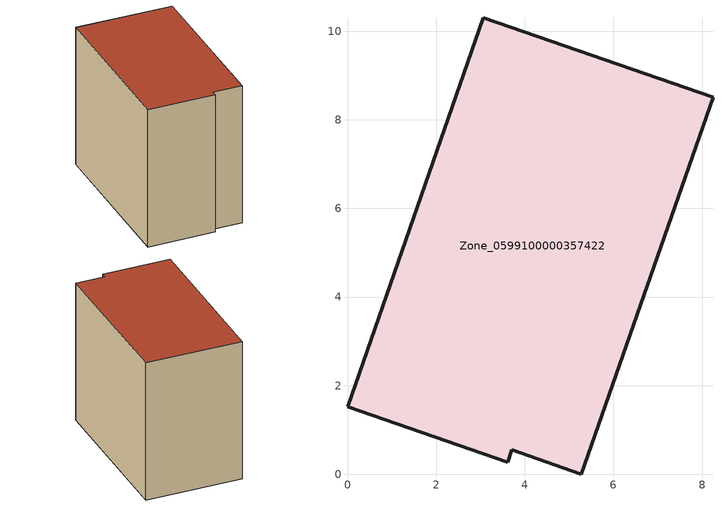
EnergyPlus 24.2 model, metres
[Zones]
Zone_0599100000357422
 floor ground (C_G): 0,1.52 3.07,10.3 8.25,8.51 5.27,0 3.71,0.55 3.62,0.27 z0
 wall outside (C_F): 3.07,10.3 0,1.52 3.62,0.27 3.71,0.55 5.27,0 8.25,8.51 3.07,10.3 z0:8.25
 roof outside (C_R): 8.25,8.51 3.07,10.3 0,1.52 3.62,0.27 3.71,0.55 5.27,0 z8.25
[BUILDING]
Pand.0599100000357422: North Axis=0; Terrain=City; Loads Convergence Tolerance Value=0.04; Temperature Convergence Tolerance Value=0.4; Solar Distribution=FullExterior; Maximum Number of Warmup Days=25; Minimum Number of Warmup Days=1
[Site:Location]
Rotterdam.The.Hague.AP_ZH_NLD Design_Conditions: Latitude=51.96; Longitude=4.45; Time Zone=1; Elevation=-4.5
[SITE:GROUNDTEMPERATURE:BUILDINGSURFACE]
18, 18, 18, 18, 18, 18, 18, 18, 18, 18, 18, 18
[MATERIAL] Thermal Absorptance=0.9; Solar Absorptance=0.7; Visible Absorptance=0.7
Name | Roughness | Thickness | Conductivity | Density | Specific Heat
G.TI.1992-2005 | MediumSmooth | 0.15 | 0.06 | 540 | 1210
F.TI.1992-2005 | Rough | 0.3 | 0.12 | 1920 | 840
R.TI.1992-2005 | MediumRough | 0.2 | 0.08 | 1500 | 1000
[CONSTRUCTION]
C_G: G.TI.1992-2005
C_F: F.TI.1992-2005
C_R: R.TI.1992-2005
[ZONE]
Zone_0599100000357422: Type=1; Multiplier=1; Ceiling Height=Autocalculate; Volume=Autocalculate; Floor Area=autocalculate; Part of Total Floor Area=Yes
[ZONEINFILTRATION:DESIGNFLOWRATE]
Infil_Zone_0599100000357422: Zone or ZoneList or Space or SpaceList=Zone_0599100000357422; Schedule=AlwaysOn; Design Flow Rate Calculation Method=Flow/Area; Flow Rate per Floor Area=0.0015; Constant Term Coefficient=1; Temperature Term Coefficient=0; Velocity Term Coefficient=0; Velocity Squared Term Coefficient=0
[HVACTEMPLATE:ZONE:IDEALLOADSAIRSYSTEM]
Zone_0599100000357422: Maximum Heating Supply Air Temperature=50; Minimum Cooling Supply Air Temperature=13; Maximum Heating Supply Air Humidity Ratio=0.0156; Minimum Cooling Supply Air Humidity Ratio=0.0077; Heating Limit=NoLimit; Cooling Limit=NoLimit; Dehumidification Control Type=ConstantSensibleHeatRatio; Cooling Sensible Heat Ratio=0.7; Dehumidification Setpoint=60; Humidification Control Type=None; Humidification Setpoint=30; Outdoor Air Method=None; Outdoor Air Flow Rate per Person=0.00944; Outdoor Air Flow Rate per Zone Floor Area=0; Outdoor Air Flow Rate per Zone=0; Demand Controlled Ventilation Type=None; Outdoor Air Economizer Type=NoEconomizer; Heat Recovery Type=None; Sensible Heat Recovery Effectiveness=0.7; Latent Heat Recovery Effectiveness=0.65
[ZONECONTROL:THERMOSTAT]
ThermostatControl_Zone_0599100000357422: Zone or ZoneList=Zone_0599100000357422; Control Type Schedule=DualSetpointControlType; Control 1=Thermostat_Zone_0599100000357422; Temperature Difference Between Cutout And Setpoint=0
[THERMOSTATSETPOINT:DUALSETPOINT]
Thermostat_Zone_0599100000357422: Heating Setpoint Temperature Schedule=HeatingSetpoint_Zone_0599100000357422; Cooling Setpoint Temperature Schedule=CoolingSetpoint_Zone_0599100000357422
[SCHEDULE:COMPACT]
HeatingSetpoint_Zone_0599100000357422: Through: 12/31, For: AllDays, Until: 24:00, 21
CoolingSetpoint_Zone_0599100000357422: Through: 12/31, For: AllDays, Until: 24:00, 24
DualSetpointControlType: Through: 12/31, For: AllDays, Until: 24:00, 4
AlwaysOn: Through: 12/31, For: AllDays, Until: 24:00, 1
